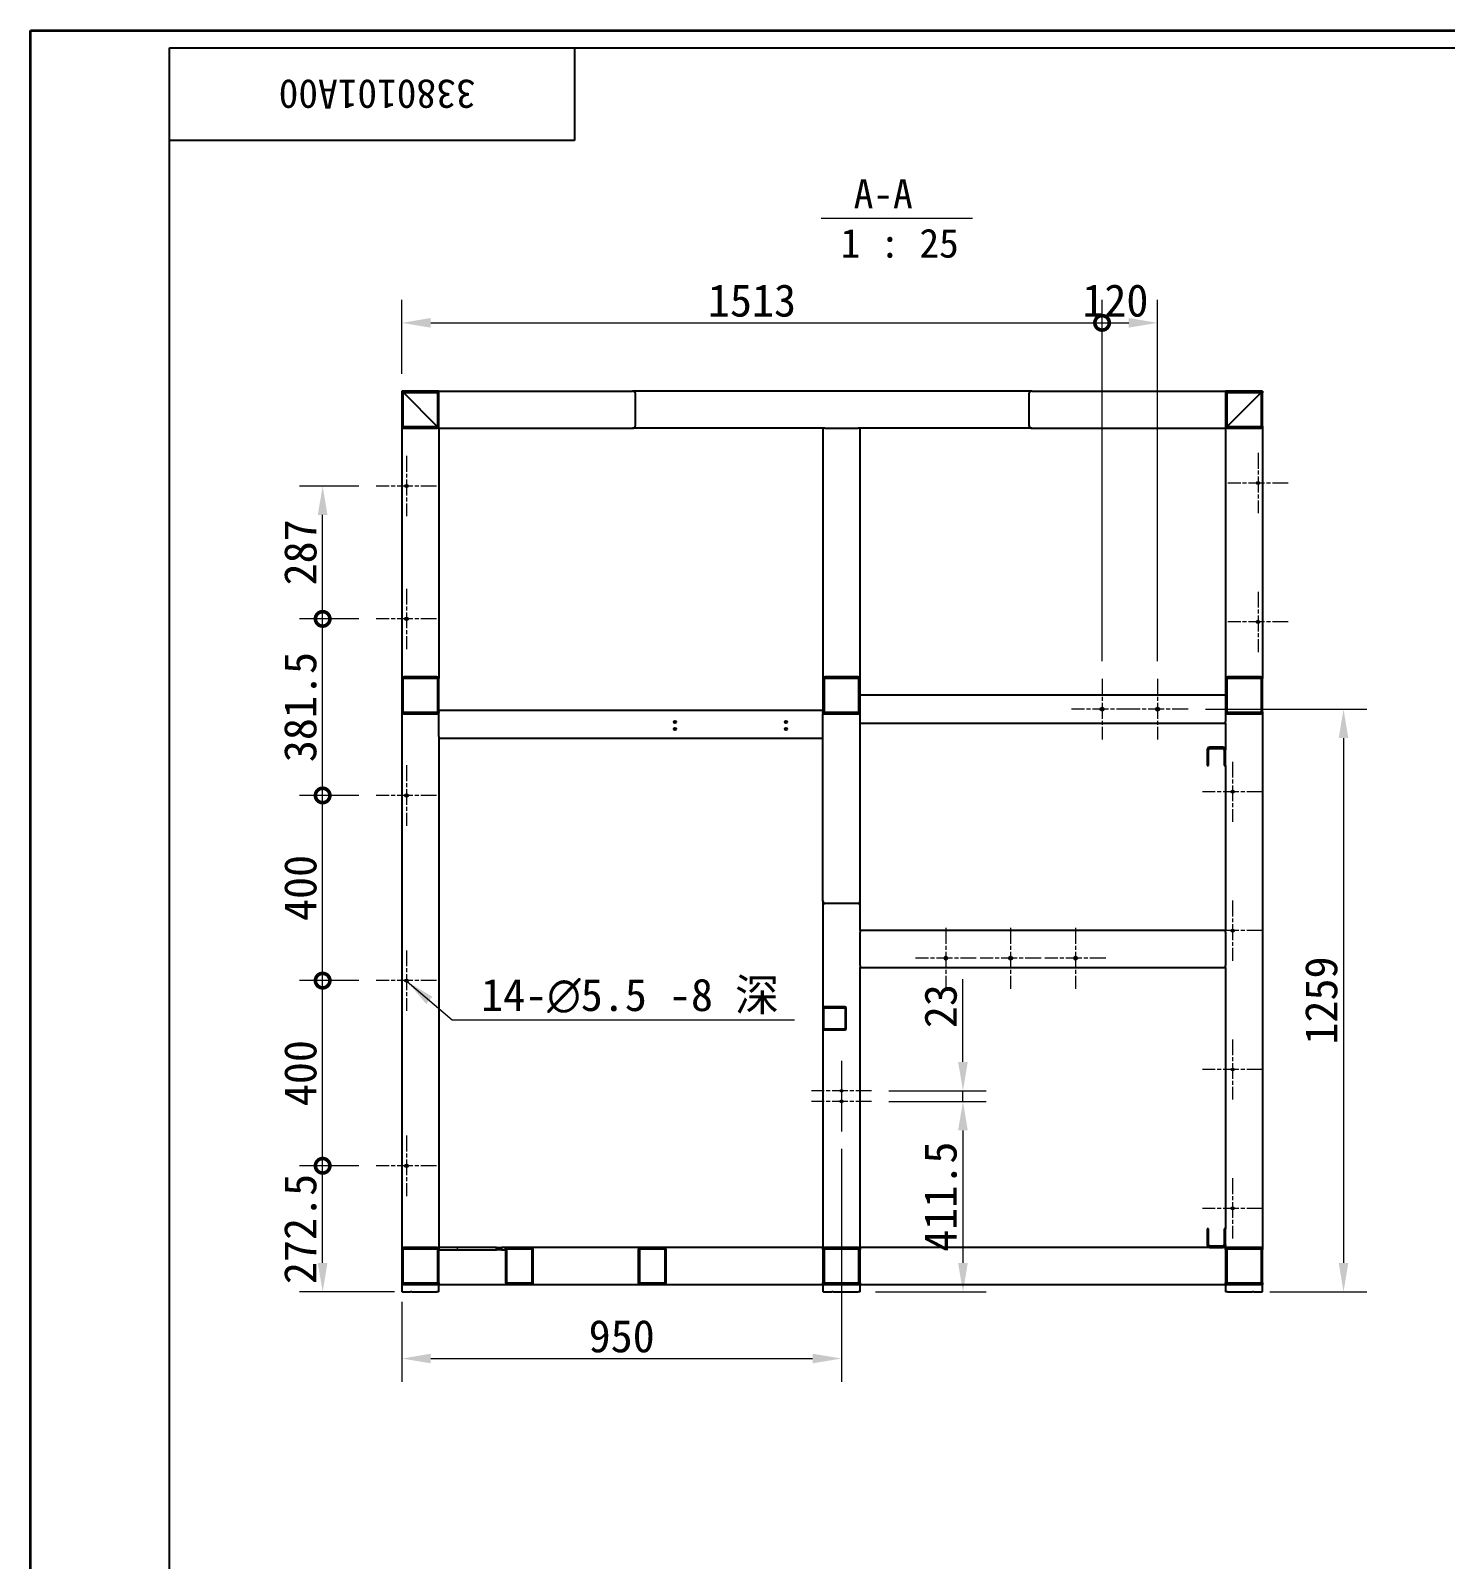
# Model space of a CAD drawing. Header units: millimetres. Extents: x 150 to 14713, y 137 to 10363.
# Drawn here: x 150 to 3207, y 7060 to 10363 of the extents above; entities that cross this region are included whole.
import ezdxf

# ---------------------------------------------------------------- set-up
doc = ezdxf.new("R2010")
doc.units = ezdxf.units.MM
doc.header["$LTSCALE"] = 25
doc.linetypes.add('CHAIN', pattern=[0.3543, 0.2362, -0.0295, 0.0591, -0.0295])
for name, color, linetype, lineweight, true_color in [('中心标记 (ISO)', 1, 'CHAIN', 18, 0xff0000), ('尺寸 (ISO)', 7, 'Continuous', 18, 0x008000), ('符号 (ISO)', 7, 'Continuous', 18, 0x008000)]:
    doc.layers.add(name, color=color, linetype=linetype, lineweight=lineweight, true_color=true_color)
for name, color, linetype, lineweight in [('剖面线 (ISO)', 7, 'Continuous', 18), ('可见 (ISO)', 7, 'Continuous', 25), ('图框 (ISO)', 7, 'Continuous', 35)]:
    doc.layers.add(name, color=color, linetype=linetype, lineweight=lineweight)
doc.styles.add('HZ_33', font='simfang.ttf')
doc.styles.add('文本样式74', font='SimSun.ttf')
doc.styles.add('最新国标', font='simfang.ttf')
doc.dimstyles.new('默认 (GB)', dxfattribs={"dimscale": 25, "dimtxt": 2.8, "dimasz": 2.5, "dimexe": 2, "dimexo": 1.5, "dimgap": 0.5, "dimtad": 1, "dimtoh": 1, "dimdsep": 46, "dimtxsty": '最新国标', "dimcen": 0.09, "dimdle": 10, "dimclrd": 256, "dimclre": 256, "dimclrt": 256, "dimaunit": 1, "dimadec": 3, "dimazin": 2, "dimtfac": 0.535714, "dimtdec": 3, "dimtmove": 0, "dimatfit": 3, "dimfxl": 0, "dimtolj": 1, "dimlwd": -1, "dimlwe": -1, "dimarcsym": 0})
doc.dimstyles.new('默认 (GB)$7', dxfattribs={"dimscale": 25, "dimtxt": 2.8, "dimasz": 2.5, "dimexe": 2, "dimexo": 1.5, "dimgap": 0.5, "dimtad": 1, "dimtoh": 1, "dimdsep": 46, "dimtxsty": '最新国标', "dimcen": 0.09, "dimdle": 10, "dimclrd": 256, "dimclre": 256, "dimclrt": 256, "dimaunit": 1, "dimadec": 3, "dimazin": 2, "dimtfac": 0.535714, "dimtdec": 3, "dimtmove": 0, "dimatfit": 3, "dimfxl": 0, "dimtolj": 1, "dimlwd": -1, "dimlwe": -1, "dimarcsym": 0})
pattern_1 = [(60, (0, 0), (-68.74075, 39.6875), [])]

# ---------------------------------------------------------------- blocks, each defined once
blk = doc.blocks.new('图框 最新国标')
at = {"layer": '图框 (ISO)'}
for p, q in [((6, 7), (6, 414.5)), ((6, 414.5), (588.5, 414.5))]:
    blk.add_line(p, q, dxfattribs=at)
at = {"layer": '图框 (ISO)', "color": 7, "linetype": 'Continuous', "lineweight": 25}
for p, q in [((18, 413), (587, 413)), ((18, 7), (18, 413)), ((18, 413), (587, 413)), ((53, 413), (53, 405)), ((53, 405), (18, 405))]:
    blk.add_line(p, q, dxfattribs=at)
at = {"layer": '图框 (ISO)', "style": '文本样式74'}
blk.add_attdef('零件代号_001', (44.45, 410.25), '', height=2.5, rotation=180, dxfattribs=at)
blk = doc.blocks.new('_DotSmall')
at = {"color": 0, "linetype": 'ByBlock', "const_width": 0.5}
blk.add_lwpolyline([(-0.0625, 0, 1), (0.0625, 0, 1)], format="xyb", close=True, dxfattribs=at)
blk = doc.blocks.new('*D99')
at = {"layer": 'Defpoints', "color": 0, "transparency": 16777216}
for p in [(781.1, 7910.1), (896.9, 7910.1), (973.8, 7637.6)]:
    blk.add_point(p, dxfattribs=at)
at = {"layer": '尺寸 (ISO)', "color": 116, "true_color": 0x00803f, "transparency": 16777216}
for p, q in [((859.4, 7910.1), (731.1, 7910.1)), ((781.1, 7700.1), (781.1, 7910.1)), ((936.3, 7637.6), (731.1, 7637.6))]:
    blk.add_line(p, q, dxfattribs=at)
blk.add_solid([(770.6, 7700.1), (791.5, 7700.1), (781.1, 7637.6)], dxfattribs=at)
at = {"layer": '尺寸 (ISO)', "color": 116, "true_color": 0x00803f, "transparency": 16777216, "xscale": 62.5, "yscale": 62.5, "zscale": 62.5, "rotation": 90}
blk.add_blockref('_DotSmall', (781.1, 7910.1), dxfattribs=at)
at = {"layer": '尺寸 (ISO)', "transparency": 16777216, "insert": (733, 7773.6), "char_height": 70, "attachment_point": 5, "rotation": 90, "style": '最新国标'}
blk.add_mtext('\\A1;272.5', dxfattribs=at)
blk = doc.blocks.new('*D100')
at = {"layer": 'Defpoints', "color": 0, "transparency": 16777216}
for p in [(781.1, 8310.1), (896.9, 8310.1), (896.9, 7910.1)]:
    blk.add_point(p, dxfattribs=at)
at = {"layer": '尺寸 (ISO)', "color": 116, "true_color": 0x00803f, "transparency": 16777216}
for p, q in [((859.4, 8310.1), (731.1, 8310.1)), ((781.1, 7910.1), (781.1, 8310.1)), ((859.4, 7910.1), (731.1, 7910.1))]:
    blk.add_line(p, q, dxfattribs=at)
at = {"layer": '尺寸 (ISO)', "color": 116, "true_color": 0x00803f, "transparency": 16777216, "xscale": 62.5, "yscale": 62.5, "zscale": 62.5}
for p, rotation in [((781.1, 8310.1), 90), ((781.1, 7910.1), 270)]:
    blk.add_blockref('_DotSmall', p, dxfattribs=dict(at, rotation=rotation))
at = {"layer": '尺寸 (ISO)', "transparency": 16777216, "insert": (733.2, 8110.3), "char_height": 70, "attachment_point": 5, "rotation": 90, "style": '最新国标'}
blk.add_mtext('\\A1;400', dxfattribs=at)
blk = doc.blocks.new('*D101')
at = {"layer": 'Defpoints', "color": 0, "transparency": 16777216}
for p in [(781.1, 8710.1), (896.9, 8710.1), (896.9, 8310.1)]:
    blk.add_point(p, dxfattribs=at)
at = {"layer": '尺寸 (ISO)', "color": 116, "true_color": 0x00803f, "transparency": 16777216}
for p, q in [((859.4, 8710.1), (731.1, 8710.1)), ((781.1, 8310.1), (781.1, 8710.1)), ((859.4, 8310.1), (731.1, 8310.1))]:
    blk.add_line(p, q, dxfattribs=at)
at = {"layer": '尺寸 (ISO)', "color": 116, "true_color": 0x00803f, "transparency": 16777216, "xscale": 62.5, "yscale": 62.5, "zscale": 62.5}
for p, rotation in [((781.1, 8710.1), 90), ((781.1, 8310.1), 270)]:
    blk.add_blockref('_DotSmall', p, dxfattribs=dict(at, rotation=rotation))
at = {"layer": '尺寸 (ISO)', "transparency": 16777216, "insert": (733.2, 8510.3), "char_height": 70, "attachment_point": 5, "rotation": 90, "style": '最新国标'}
blk.add_mtext('\\A1;400', dxfattribs=at)
blk = doc.blocks.new('*D102')
at = {"layer": 'Defpoints', "color": 0, "transparency": 16777216}
for p in [(781.1, 9091.6), (896.9, 9091.6), (896.9, 8710.1)]:
    blk.add_point(p, dxfattribs=at)
at = {"layer": '尺寸 (ISO)', "color": 116, "true_color": 0x00803f, "transparency": 16777216}
for p, q in [((859.4, 9091.6), (731.1, 9091.6)), ((781.1, 8710.1), (781.1, 9091.6)), ((859.4, 8710.1), (731.1, 8710.1))]:
    blk.add_line(p, q, dxfattribs=at)
at = {"layer": '尺寸 (ISO)', "color": 116, "true_color": 0x00803f, "transparency": 16777216, "xscale": 62.5, "yscale": 62.5, "zscale": 62.5}
for p, rotation in [((781.1, 9091.6), 90), ((781.1, 8710.1), 270)]:
    blk.add_blockref('_DotSmall', p, dxfattribs=dict(at, rotation=rotation))
at = {"layer": '尺寸 (ISO)', "transparency": 16777216, "insert": (733, 8901.1), "char_height": 70, "attachment_point": 5, "rotation": 90, "style": '最新国标'}
blk.add_mtext('\\A1;381.5', dxfattribs=at)
blk = doc.blocks.new('*D103')
at = {"layer": 'Defpoints', "color": 0, "transparency": 16777216}
for p in [(781.1, 9378.6), (896.9, 9378.6), (896.9, 9091.6)]:
    blk.add_point(p, dxfattribs=at)
at = {"layer": '尺寸 (ISO)', "color": 116, "true_color": 0x00803f, "transparency": 16777216}
for p, q in [((859.4, 9378.6), (731.1, 9378.6)), ((781.1, 9091.6), (781.1, 9316.1)), ((859.4, 9091.6), (731.1, 9091.6))]:
    blk.add_line(p, q, dxfattribs=at)
blk.add_solid([(770.6, 9316.1), (791.5, 9316.1), (781.1, 9378.6)], dxfattribs=at)
at = {"layer": '尺寸 (ISO)', "color": 116, "true_color": 0x00803f, "transparency": 16777216, "xscale": 62.5, "yscale": 62.5, "zscale": 62.5, "rotation": 270}
blk.add_blockref('_DotSmall', (781.1, 9091.6), dxfattribs=at)
at = {"layer": '尺寸 (ISO)', "transparency": 16777216, "insert": (733.2, 9235.3), "char_height": 70, "attachment_point": 5, "rotation": 90, "style": '最新国标'}
blk.add_mtext('\\A1;287', dxfattribs=at)
blk = doc.blocks.new('*D104')
at = {"layer": 'Defpoints', "color": 0, "transparency": 16777216}
for p in [(2651, 8896.6), (2790.5, 7637.6), (2986.9, 7637.6)]:
    blk.add_point(p, dxfattribs=at)
at = {"layer": '尺寸 (ISO)', "color": 116, "true_color": 0x00803f, "transparency": 16777216}
for p, q in [((2688.5, 8896.6), (3036.9, 8896.6)), ((2986.9, 8834.1), (2986.9, 7700.1)), ((2828, 7637.6), (3036.9, 7637.6))]:
    blk.add_line(p, q, dxfattribs=at)
for points in [[(2976.5, 8834.1), (2997.3, 8834.1), (2986.9, 8896.6)], [(2976.5, 7700.1), (2997.3, 7700.1), (2986.9, 7637.6)]]:
    blk.add_solid(points, dxfattribs=at)
at = {"layer": '尺寸 (ISO)', "transparency": 16777216, "insert": (2939, 8267.1), "char_height": 70, "attachment_point": 5, "rotation": 90, "style": '最新国标'}
blk.add_mtext('\\A1;1259', dxfattribs=at)
blk = doc.blocks.new('*D105')
at = {"layer": 'Defpoints', "color": 0, "transparency": 16777216}
for p in [(1902.2, 7984.1), (952.2, 7653.6), (1902.2, 7493.7)]:
    blk.add_point(p, dxfattribs=at)
at = {"layer": '尺寸 (ISO)', "color": 116, "true_color": 0x00803f, "transparency": 16777216}
for p, q in [((1902.2, 7946.6), (1902.2, 7443.7)), ((952.2, 7616.1), (952.2, 7443.7)), ((1014.7, 7493.7), (1839.7, 7493.7))]:
    blk.add_line(p, q, dxfattribs=at)
for points in [[(1014.7, 7504.1), (1014.7, 7483.3), (952.2, 7493.7)], [(1839.7, 7504.1), (1839.7, 7483.3), (1902.2, 7493.7)]]:
    blk.add_solid(points, dxfattribs=at)
at = {"layer": '尺寸 (ISO)', "transparency": 16777216, "insert": (1427.2, 7541.6), "char_height": 70, "attachment_point": 5, "style": '最新国标'}
blk.add_mtext('\\A1;950', dxfattribs=at)
blk = doc.blocks.new('*D106')
at = {"layer": 'Defpoints', "color": 0, "transparency": 16777216}
for p in [(2465.2, 9731.1), (952.2, 9583.6), (2465.2, 8962.4)]:
    blk.add_point(p, dxfattribs=at)
at = {"layer": '尺寸 (ISO)', "color": 116, "true_color": 0x00803f, "transparency": 16777216}
for p, q in [((952.2, 9621.1), (952.2, 9781.1)), ((2465.2, 8999.9), (2465.2, 9781.1)), ((1014.7, 9731.1), (2465.2, 9731.1))]:
    blk.add_line(p, q, dxfattribs=at)
blk.add_solid([(1014.7, 9741.6), (1014.7, 9720.7), (952.2, 9731.1)], dxfattribs=at)
at = {"layer": '尺寸 (ISO)', "color": 116, "true_color": 0x00803f, "transparency": 16777216, "xscale": 62.5, "yscale": 62.5, "zscale": 62.5}
blk.add_blockref('_DotSmall', (2465.2, 9731.1), dxfattribs=at)
at = {"layer": '尺寸 (ISO)', "transparency": 16777216, "insert": (1708.7, 9779), "char_height": 70, "attachment_point": 5, "style": '最新国标'}
blk.add_mtext('\\A1;1513', dxfattribs=at)
blk = doc.blocks.new('*D107')
at = {"layer": 'Defpoints', "color": 0, "transparency": 16777216}
for p in [(2585.2, 9731.1), (2465.2, 8962.4), (2585.2, 8962.4)]:
    blk.add_point(p, dxfattribs=at)
at = {"layer": '尺寸 (ISO)', "color": 116, "true_color": 0x00803f, "transparency": 16777216}
for p, q in [((2465.2, 8999.9), (2465.2, 9781.1)), ((2585.2, 8999.9), (2585.2, 9781.1)), ((2465.2, 9731.1), (2522.7, 9731.1))]:
    blk.add_line(p, q, dxfattribs=at)
blk.add_solid([(2522.7, 9741.6), (2522.7, 9720.7), (2585.2, 9731.1)], dxfattribs=at)
at = {"layer": '尺寸 (ISO)', "color": 116, "true_color": 0x00803f, "transparency": 16777216, "xscale": 62.5, "yscale": 62.5, "zscale": 62.5, "rotation": 180}
blk.add_blockref('_DotSmall', (2465.2, 9731.1), dxfattribs=at)
at = {"layer": '尺寸 (ISO)', "transparency": 16777216, "insert": (2493.9, 9779), "char_height": 70, "attachment_point": 5, "style": '最新国标'}
blk.add_mtext('\\A1;120', dxfattribs=at)
blk = doc.blocks.new('*D108')
at = {"layer": 'Defpoints', "color": 0, "transparency": 16777216}
for p in [(1967.1, 8049.1), (1938.2, 7637.6), (2164.6, 7637.6)]:
    blk.add_point(p, dxfattribs=at)
at = {"layer": '尺寸 (ISO)', "color": 116, "true_color": 0x00803f, "transparency": 16777216}
for p, q in [((2004.6, 8049.1), (2214.6, 8049.1)), ((2164.6, 7986.6), (2164.6, 7700.1)), ((1975.7, 7637.6), (2214.6, 7637.6))]:
    blk.add_line(p, q, dxfattribs=at)
for points in [[(2154.1, 7986.6), (2175, 7986.6), (2164.6, 8049.1)], [(2154.1, 7700.1), (2175, 7700.1), (2164.6, 7637.6)]]:
    blk.add_solid(points, dxfattribs=at)
at = {"layer": '尺寸 (ISO)', "transparency": 16777216, "insert": (2116.5, 7843.3), "char_height": 70, "attachment_point": 5, "rotation": 90, "style": '最新国标'}
blk.add_mtext('\\A1;411.5', dxfattribs=at)
blk = doc.blocks.new('*D109')
at = {"layer": 'Defpoints', "color": 0, "transparency": 16777216}
for p in [(1967.1, 8072.1), (1967.1, 8049.1), (2164.6, 8049.1)]:
    blk.add_point(p, dxfattribs=at)
at = {"layer": '尺寸 (ISO)', "color": 116, "true_color": 0x00803f, "transparency": 16777216}
for p, q in [((2164.6, 8134.6), (2164.6, 8312.9)), ((2004.6, 8072.1), (2214.6, 8072.1)), ((2164.6, 8049.1), (2164.6, 8072.1)), ((2004.6, 8049.1), (2214.6, 8049.1)), ((2164.6, 7986.6), (2164.6, 7924.1))]:
    blk.add_line(p, q, dxfattribs=at)
for points in [[(2154.1, 8134.6), (2175, 8134.6), (2164.6, 8072.1)], [(2154.1, 7986.6), (2175, 7986.6), (2164.6, 8049.1)]]:
    blk.add_solid(points, dxfattribs=at)
at = {"layer": '尺寸 (ISO)', "transparency": 16777216, "insert": (2116.7, 8255), "char_height": 70, "attachment_point": 5, "rotation": 90, "style": '最新国标'}
blk.add_mtext('\\A1;23', dxfattribs=at)

msp = doc.modelspace()

# ---------------------------------------------------------------- hatches: boundary and pattern name
at = {"layer": '剖面线 (ISO)'}
h = msp.add_hatch(dxfattribs=at)
h.set_pattern_fill('ANSI31', color=256, scale=635, angle=90.00021, style=0)
h.set_pattern_definition([(135.0002, (0, 0), (-56.1264, -56.1268), [])])
edge = h.paths.add_edge_path()
edge.add_ellipse((2698.154, 8808.555), major_axis=(0, 3), ratio=1, start_angle=0, end_angle=90)
edge.add_line((2695.154, 8808.555), (2695.154, 8774.555))
edge.add_line((2695.154, 8774.555), (2692.154, 8774.555))
edge.add_line((2692.154, 8774.555), (2692.154, 8808.555))
edge.add_ellipse((2698.154, 8808.555), major_axis=(-6, 0), ratio=1, start_angle=270, end_angle=360, ccw=False)
edge.add_line((2698.154, 8814.555), (2726.154, 8814.555))
edge.add_ellipse((2726.154, 8808.555), major_axis=(0, 6), ratio=1, start_angle=270, end_angle=360, ccw=False)
edge.add_line((2732.154, 8808.555), (2732.154, 8774.555))
edge.add_line((2732.154, 8774.555), (2729.154, 8774.555))
edge.add_line((2729.154, 8774.555), (2729.154, 8808.555))
edge.add_ellipse((2726.154, 8808.555), major_axis=(3, 0), ratio=1, start_angle=0, end_angle=90)
edge.add_line((2726.154, 8811.555), (2698.154, 8811.555))
h = msp.add_hatch(dxfattribs=at)
h.set_pattern_fill('ANSI31', color=256, scale=635, style=0)
h.set_pattern_definition([(45, (0, 0), (-56.1266, 56.1266), [])])
edge = h.paths.add_edge_path()
edge.add_ellipse((2726.154, 7739.555), major_axis=(0, -3), ratio=1, start_angle=0, end_angle=90)
edge.add_line((2729.154, 7739.555), (2729.154, 7773.555))
edge.add_line((2729.154, 7773.555), (2732.154, 7773.555))
edge.add_line((2732.154, 7773.555), (2732.154, 7739.555))
edge.add_ellipse((2726.154, 7739.555), major_axis=(6, 0), ratio=1, start_angle=270, end_angle=360, ccw=False)
edge.add_line((2726.154, 7733.555), (2698.154, 7733.555))
edge.add_ellipse((2698.154, 7739.555), major_axis=(0, -6), ratio=1, start_angle=270, end_angle=360, ccw=False)
edge.add_line((2692.154, 7739.555), (2692.154, 7773.555))
edge.add_line((2692.154, 7773.555), (2695.154, 7773.555))
edge.add_line((2695.154, 7773.555), (2695.154, 7739.555))
edge.add_ellipse((2698.154, 7739.555), major_axis=(-3, 0), ratio=1, start_angle=0, end_angle=90)
edge.add_line((2698.154, 7736.555), (2726.154, 7736.555))
h = msp.add_hatch(dxfattribs=at)
h.set_pattern_fill('ANSI31', color=256, scale=635, angle=14.999978, style=0)
h.set_pattern_definition(pattern_1)
h.paths.add_polyline_path([(1032.154, 7733.555), (1032.154, 7729.555), (1032.154, 7728.555), (1156.936, 7728.555), (1156.936, 7733.555)])
h = msp.add_hatch(dxfattribs=at)
h.set_pattern_fill('ANSI31', color=256, scale=635, angle=14.999978, style=0)
h.set_pattern_definition(pattern_1)
h.paths.add_polyline_path([(1176.154, 7729.555), (1176.154, 7733.555), (1167.372, 7733.555), (1167.372, 7728.555), (1176.154, 7728.555)])

# ---------------------------------------------------------------- linework, layer by layer
at = {"layer": '中心标记 (ISO)', "ltscale": 5.800403}
for p, q in [((2802.154, 9450.305), (2802.154, 9319.805)), ((962.154, 9443.805), (962.154, 9313.305)), ((2867.404, 9385.055), (2736.904, 9385.055)), ((1027.404, 9378.555), (896.904, 9378.555)), ((962.154, 9156.805), (962.154, 9026.305)), ((2802.154, 9150.305), (2802.154, 9019.805)), ((1027.404, 9091.555), (896.904, 9091.555)), ((2867.404, 9085.055), (2736.904, 9085.055)), ((962.154, 8775.305), (962.154, 8644.805)), ((1027.404, 8710.055), (896.904, 8710.055)), ((962.154, 8375.305), (962.154, 8244.805)), ((1027.404, 8310.055), (896.904, 8310.055)), ((962.154, 7975.305), (962.154, 7844.805)), ((1027.404, 7910.055), (896.904, 7910.055))]:
    msp.add_line(p, q, dxfattribs=at)
at = {"layer": '中心标记 (ISO)', "ltscale": 5.851385}
for p, q in [((2465.154, 8962.378), (2465.154, 8830.731)), ((2585.154, 8962.378), (2585.154, 8830.731)), ((2530.977, 8896.555), (2399.33, 8896.555)), ((2650.977, 8896.555), (2519.33, 8896.555)), ((2127.654, 8424.378), (2127.654, 8292.731)), ((2267.654, 8424.378), (2267.654, 8292.731)), ((2407.654, 8424.378), (2407.654, 8292.731)), ((2193.477, 8358.555), (2061.83, 8358.555)), ((2333.477, 8358.555), (2201.83, 8358.555)), ((2473.477, 8358.555), (2341.83, 8358.555))]:
    msp.add_line(p, q, dxfattribs=at)
at = {"layer": '中心标记 (ISO)', "ltscale": 5.774489}
for p, q in [((2747.154, 8783.013), (2747.154, 8653.096)), ((2812.112, 8718.055), (2682.195, 8718.055)), ((2747.154, 8483.013), (2747.154, 8353.096)), ((2812.112, 8418.055), (2682.195, 8418.055)), ((2747.154, 8183.013), (2747.154, 8053.096)), ((1902.154, 8137.013), (1902.154, 8007.096)), ((1902.154, 8114.013), (1902.154, 7984.096)), ((2812.112, 8118.055), (2682.195, 8118.055)), ((1967.112, 8072.055), (1837.195, 8072.055)), ((1967.112, 8049.055), (1837.195, 8049.055)), ((2747.154, 7883.013), (2747.154, 7753.096)), ((2812.112, 7818.055), (2682.195, 7818.055))]:
    msp.add_line(p, q, dxfattribs=at)
at = {"layer": '可见 (ISO)'}
for p, q in [((952.154, 9583.555), (953.326, 9582.383)), ((952.154, 9583.555), (952.154, 9579.555)), ((953.326, 9582.383), (952.154, 9583.555)), ((956.154, 9583.555), (952.154, 9583.555)), ((952.154, 9579.555), (952.154, 9507.555)), ((955.154, 9507.555), (955.154, 9579.555)), ((955.447, 9580.262), (956.154, 9579.555)), ((956.154, 9579.555), (955.447, 9580.262)), ((1028.154, 9583.555), (956.154, 9583.555)), ((956.154, 9580.555), (1028.154, 9580.555)), ((1028.154, 9507.555), (956.154, 9579.555)), ((956.154, 9579.555), (1028.154, 9507.555)), ((1032.154, 9583.555), (1028.154, 9583.555)), ((1029.154, 9579.555), (1029.154, 9507.555)), ((1032.154, 9583.555), (1450.761, 9583.555)), ((1032.154, 9579.555), (1032.154, 9583.555)), ((1032.154, 9507.555), (1032.154, 9579.555)), ((2313.547, 9583.555), (1450.761, 9583.555)), ((1456.418, 9579.555), (1456.418, 9507.555)), ((2307.89, 9507.555), (2307.89, 9579.555)), ((2313.547, 9583.555), (2732.154, 9583.555)), ((2732.154, 9583.555), (2732.154, 9579.555)), ((2736.154, 9583.555), (2732.154, 9583.555)), ((2732.154, 9579.555), (2732.154, 9507.555)), ((2735.154, 9507.555), (2735.154, 9579.555)), ((2808.154, 9583.555), (2736.154, 9583.555)), ((2736.154, 9580.555), (2808.154, 9580.555)), ((2808.154, 9579.555), (2736.154, 9507.555)), ((2736.154, 9507.555), (2808.154, 9579.555)), ((2812.154, 9583.555), (2808.154, 9583.555)), ((2808.154, 9579.555), (2808.861, 9580.262)), ((2808.861, 9580.262), (2808.154, 9579.555)), ((2809.154, 9579.555), (2809.154, 9507.555)), ((2810.982, 9582.383), (2812.154, 9583.555)), ((2812.154, 9583.555), (2810.982, 9582.383)), ((2812.154, 9583.555), (2812.154, 9579.555)), ((2812.154, 9507.555), (2812.154, 9579.555)), ((952.154, 9507.555), (952.154, 8962.555)), ((1028.154, 9506.555), (956.154, 9506.555)), ((956.154, 9503.555), (1028.154, 9503.555)), ((1028.154, 9507.555), (1028.861, 9506.848)), ((1028.861, 9506.848), (1028.154, 9507.555)), ((1030.982, 9504.726), (1032.154, 9503.555)), ((1032.154, 9503.555), (1030.982, 9504.726)), ((1032.154, 9503.555), (1032.154, 9507.555)), ((1032.154, 9503.555), (1450.761, 9503.555)), ((1032.154, 9503.555), (1032.154, 8962.555)), ((1862.154, 9503.555), (1450.761, 9503.555)), ((1866.154, 9503.555), (1862.154, 9503.555)), ((1862.154, 9503.555), (1862.154, 8962.555)), ((1866.154, 9503.555), (1938.154, 9503.555)), ((1942.154, 9503.555), (1938.154, 9503.555)), ((1942.154, 8962.555), (1942.154, 9503.555)), ((2313.547, 9503.555), (1942.154, 9503.555)), ((2313.547, 9503.555), (2732.154, 9503.555)), ((2732.154, 9507.555), (2732.154, 9503.555)), ((2732.154, 9503.555), (2733.326, 9504.726)), ((2733.326, 9504.726), (2732.154, 9503.555)), ((2732.154, 9503.555), (2732.154, 8962.555)), ((2735.447, 9506.848), (2736.154, 9507.555)), ((2736.154, 9507.555), (2735.447, 9506.848)), ((2808.154, 9506.555), (2736.154, 9506.555)), ((2736.154, 9503.555), (2808.154, 9503.555)), ((2812.154, 9507.555), (2812.154, 8962.555)), ((952.154, 8962.555), (952.154, 8890.555)), ((955.154, 8890.555), (955.154, 8962.555)), ((1028.154, 8966.555), (956.154, 8966.555)), ((956.154, 8963.555), (1028.154, 8963.555)), ((1029.154, 8962.555), (1029.154, 8890.555)), ((1032.154, 8890.555), (1032.154, 8962.555)), ((1862.154, 8962.555), (1862.154, 8890.555)), ((1865.154, 8890.555), (1865.154, 8962.555)), ((1938.154, 8966.555), (1866.154, 8966.555)), ((1866.154, 8963.555), (1938.154, 8963.555)), ((1939.154, 8962.555), (1939.154, 8890.555)), ((1942.154, 8890.555), (1942.154, 8962.555)), ((2732.154, 8962.555), (2732.154, 8890.555)), ((2735.154, 8890.555), (2735.154, 8962.555)), ((2808.154, 8966.555), (2736.154, 8966.555)), ((2736.154, 8963.555), (2808.154, 8963.555)), ((2809.154, 8962.555), (2809.154, 8890.555)), ((2812.154, 8890.555), (2812.154, 8962.555)), ((2732.154, 8926.555), (1942.154, 8926.555)), ((952.154, 8890.555), (952.154, 7729.555)), ((1028.154, 8889.555), (956.154, 8889.555)), ((956.154, 8886.555), (1028.154, 8886.555)), ((1862.154, 8893.555), (1032.154, 8893.555)), ((1032.154, 8890.555), (1032.154, 8889.555)), ((1032.154, 8837.555), (1032.154, 8889.555)), ((1862.154, 8889.555), (1862.154, 8890.555)), ((1862.154, 8889.555), (1862.154, 8886.555)), ((1862.154, 8886.555), (1866.154, 8886.555)), ((1862.154, 8482.09), (1862.154, 8886.555)), ((1938.154, 8889.555), (1866.154, 8889.555)), ((1866.154, 8886.555), (1938.154, 8886.555)), ((1938.154, 8886.555), (1942.154, 8886.555)), ((1942.154, 8886.555), (1942.154, 8890.555)), ((1942.154, 8482.09), (1942.154, 8886.555)), ((2732.154, 8890.555), (2732.154, 8869.555)), ((2808.154, 8889.555), (2736.154, 8889.555)), ((2736.154, 8886.555), (2808.154, 8886.555)), ((2812.154, 8890.555), (2812.154, 7729.555)), ((1942.154, 8866.555), (2732.154, 8866.555)), ((2732.154, 8866.555), (2732.154, 8869.555)), ((2732.154, 8866.555), (2732.154, 8808.555)), ((1032.154, 8837.555), (1032.154, 8833.555)), ((1032.154, 8833.555), (1862.154, 8833.555)), ((1032.154, 8833.555), (1032.154, 7733.555)), ((2692.154, 8808.555), (2692.154, 8774.555)), ((2695.154, 8774.555), (2695.154, 8808.555)), ((2726.154, 8814.555), (2698.154, 8814.555)), ((2698.154, 8811.555), (2726.154, 8811.555)), ((2729.154, 8808.555), (2729.154, 8774.555)), ((2732.154, 8774.555), (2732.154, 8808.555)), ((2692.154, 8774.555), (2695.154, 8774.555)), ((2729.154, 8774.555), (2732.154, 8774.555)), ((2732.154, 8774.555), (2732.154, 8418.555)), ((1862.154, 8482.09), (1862.154, 8250.555)), ((1938.154, 8476.433), (1866.154, 8476.433)), ((1942.154, 8418.555), (1942.154, 8482.09)), ((1942.154, 8418.555), (1942.154, 8414.555)), ((2732.154, 8418.555), (1942.154, 8418.555)), ((1942.154, 8342.555), (1942.154, 8414.555)), ((2732.154, 8414.555), (2732.154, 8418.555)), ((2732.154, 8414.555), (2732.154, 8342.555)), ((1942.154, 8342.555), (1942.154, 8338.555)), ((1942.154, 7733.555), (1942.154, 8338.555)), ((1942.154, 8338.555), (2732.154, 8338.555)), ((2732.154, 8338.555), (2732.154, 8342.555)), ((2732.154, 8338.555), (2732.154, 7773.555)), ((1862.154, 8250.555), (1862.154, 8206.555)), ((1864.154, 8206.555), (1864.154, 8250.555)), ((1909.154, 8253.555), (1865.154, 8253.555)), ((1865.154, 8251.555), (1909.154, 8251.555)), ((1910.154, 8250.555), (1910.154, 8206.555)), ((1912.154, 8206.555), (1912.154, 8250.555)), ((1862.154, 8206.555), (1862.154, 7733.555)), ((1909.154, 8205.555), (1865.154, 8205.555)), ((1865.154, 8203.555), (1909.154, 8203.555)), ((2695.154, 7773.555), (2692.154, 7773.555)), ((2692.154, 7773.555), (2692.154, 7739.555)), ((2695.154, 7739.555), (2695.154, 7773.555)), ((2732.154, 7773.555), (2729.154, 7773.555)), ((2729.154, 7773.555), (2729.154, 7739.555)), ((2732.154, 7739.555), (2732.154, 7773.555)), ((952.154, 7729.555), (952.154, 7657.555)), ((955.154, 7657.555), (955.154, 7729.555)), ((1028.154, 7733.555), (956.154, 7733.555)), ((956.154, 7730.555), (1028.154, 7730.555)), ((1029.154, 7729.555), (1029.154, 7657.555)), ((1032.154, 7733.555), (1032.154, 7729.555)), ((1156.936, 7733.555), (1032.154, 7733.555)), ((1032.154, 7657.555), (1032.154, 7729.555)), ((1032.154, 7728.555), (1156.936, 7728.555)), ((1156.936, 7728.555), (1156.936, 7733.555)), ((1156.936, 7733.555), (1167.372, 7733.555)), ((1167.372, 7728.555), (1156.936, 7728.555)), ((1176.154, 7733.555), (1167.372, 7733.555)), ((1167.372, 7733.555), (1167.372, 7728.555)), ((1167.372, 7728.555), (1176.154, 7728.555)), ((1176.154, 7729.555), (1176.154, 7733.555)), ((1180.154, 7733.555), (1176.154, 7733.555)), ((1176.154, 7729.555), (1176.154, 7657.555)), ((1179.154, 7657.555), (1179.154, 7729.555)), ((1232.154, 7733.555), (1180.154, 7733.555)), ((1180.154, 7730.555), (1232.154, 7730.555)), ((1467.154, 7733.555), (1232.154, 7733.555)), ((1233.154, 7729.555), (1233.154, 7657.555)), ((1236.154, 7657.555), (1236.154, 7729.555)), ((1463.154, 7729.555), (1463.154, 7657.555)), ((1466.154, 7657.555), (1466.154, 7729.555)), ((1519.154, 7733.555), (1467.154, 7733.555)), ((1467.154, 7730.555), (1519.154, 7730.555)), ((1862.154, 7733.555), (1519.154, 7733.555)), ((1520.154, 7729.555), (1520.154, 7657.555)), ((1523.154, 7657.555), (1523.154, 7729.555)), ((1862.154, 7729.555), (1862.154, 7733.555)), ((1862.154, 7729.555), (1862.154, 7657.555)), ((1865.154, 7657.555), (1865.154, 7729.555)), ((1938.154, 7733.555), (1866.154, 7733.555)), ((1866.154, 7730.555), (1938.154, 7730.555)), ((1939.154, 7729.555), (1939.154, 7657.555)), ((2698.154, 7733.555), (1942.154, 7733.555)), ((1942.154, 7733.555), (1942.154, 7729.555)), ((1942.154, 7657.555), (1942.154, 7729.555)), ((2726.154, 7736.555), (2698.154, 7736.555)), ((2698.154, 7733.555), (2726.154, 7733.555)), ((2732.154, 7733.555), (2726.154, 7733.555)), ((2732.154, 7739.555), (2732.154, 7733.555)), ((2732.154, 7729.555), (2732.154, 7733.555)), ((2732.154, 7729.555), (2732.154, 7657.555)), ((2735.154, 7657.555), (2735.154, 7729.555)), ((2808.154, 7733.555), (2736.154, 7733.555)), ((2736.154, 7730.555), (2808.154, 7730.555)), ((2809.154, 7729.555), (2809.154, 7657.555)), ((2812.154, 7657.555), (2812.154, 7729.555)), ((952.154, 7657.555), (952.154, 7653.555)), ((952.154, 7653.555), (952.154, 7637.555)), ((952.154, 7653.555), (956.154, 7653.555)), ((953.326, 7637.555), (952.154, 7637.555)), ((953.326, 7637.555), (970.982, 7637.555)), ((1028.154, 7656.555), (956.154, 7656.555)), ((956.154, 7653.555), (1028.154, 7653.555)), ((973.811, 7637.555), (970.982, 7637.555)), ((973.811, 7637.555), (1028.154, 7637.555)), ((1028.154, 7653.555), (1032.154, 7653.555)), ((1028.154, 7653.555), (1032.154, 7653.555)), ((1032.154, 7637.555), (1028.154, 7637.555)), ((1032.154, 7657.555), (1032.154, 7653.555)), ((1032.154, 7637.555), (1032.154, 7653.555)), ((1032.154, 7653.555), (1180.154, 7653.555)), ((1232.154, 7656.555), (1180.154, 7656.555)), ((1180.154, 7653.555), (1232.154, 7653.555)), ((1232.154, 7653.555), (1467.154, 7653.555)), ((1519.154, 7656.555), (1467.154, 7656.555)), ((1467.154, 7653.555), (1519.154, 7653.555)), ((1519.154, 7653.555), (1862.154, 7653.555)), ((1862.154, 7653.555), (1862.154, 7657.555)), ((1862.154, 7653.555), (1862.154, 7637.555)), ((1862.154, 7653.555), (1866.154, 7653.555)), ((1863.326, 7637.555), (1862.154, 7637.555)), ((1863.326, 7637.555), (1880.982, 7637.555)), ((1938.154, 7656.555), (1866.154, 7656.555)), ((1866.154, 7653.555), (1938.154, 7653.555)), ((1883.811, 7637.555), (1880.982, 7637.555)), ((1883.811, 7637.555), (1938.154, 7637.555)), ((1938.154, 7653.555), (1942.154, 7653.555)), ((1938.154, 7653.555), (1942.154, 7653.555)), ((1942.154, 7637.555), (1938.154, 7637.555)), ((1942.154, 7657.555), (1942.154, 7653.555)), ((1942.154, 7637.555), (1942.154, 7653.555)), ((1942.154, 7653.555), (2732.154, 7653.555)), ((2732.154, 7653.555), (2732.154, 7657.555)), ((2732.154, 7653.555), (2732.154, 7637.555)), ((2732.154, 7653.555), (2736.154, 7653.555)), ((2732.154, 7653.555), (2736.154, 7653.555)), ((2736.154, 7637.555), (2732.154, 7637.555)), ((2808.154, 7656.555), (2736.154, 7656.555)), ((2736.154, 7653.555), (2808.154, 7653.555)), ((2736.154, 7637.555), (2790.497, 7637.555)), ((2793.326, 7637.555), (2790.497, 7637.555)), ((2793.326, 7637.555), (2810.982, 7637.555)), ((2808.154, 7653.555), (2812.154, 7653.555)), ((2812.154, 7637.555), (2810.982, 7637.555)), ((2812.154, 7657.555), (2812.154, 7653.555)), ((2812.154, 7637.555), (2812.154, 7653.555))]:
    msp.add_line(p, q, dxfattribs=at)
for centre, radius in [((962.154, 9378.555), 2.75), ((2802.154, 9385.055), 2.75), ((962.154, 9091.555), 2.75), ((2802.154, 9085.055), 2.75), ((2465.154, 8896.555), 3.324), ((2585.154, 8896.555), 3.324), ((1542.154, 8868.555), 2.458), ((1542.154, 8853.555), 2.458), ((1782.154, 8868.555), 2.458), ((1782.154, 8853.555), 2.458), ((2747.154, 8718.055), 2.459), ((962.154, 8710.055), 2.75), ((2747.154, 8418.055), 2.459), ((2127.654, 8358.555), 3.324), ((2267.654, 8358.555), 3.324), ((2407.654, 8358.555), 3.324), ((962.154, 8310.055), 2.75), ((2747.154, 8118.055), 2.459), ((1902.154, 8072.055), 2.458), ((1902.154, 8049.055), 2.458), ((962.154, 7910.055), 2.75), ((2747.154, 7818.055), 2.459)]:
    msp.add_circle(centre, radius, dxfattribs=at)
for centre, radius, start, end in [((956.154, 9579.555), 4, 90, 180), ((956.154, 9579.555), 1, 90, 180), ((1028.154, 9579.555), 4, 0, 90), ((1028.154, 9579.555), 1, 0, 90), ((2736.154, 9579.555), 4, 90, 180), ((2736.154, 9579.555), 1, 90, 180), ((2808.154, 9579.555), 4, 0, 90), ((2808.154, 9579.555), 1, 0, 90), ((956.154, 9507.555), 4, 180, 270), ((956.154, 9507.555), 1, 180, 270), ((1028.154, 9507.555), 4, 270, 0), ((1028.154, 9507.555), 1, 270, 0), ((2736.154, 9507.555), 4, 180, 270), ((2736.154, 9507.555), 1, 180, 270), ((2808.154, 9507.555), 4, 270, 0), ((2808.154, 9507.555), 1, 270, 0), ((956.154, 8962.555), 4, 90, 180), ((956.154, 8962.555), 1, 90, 180), ((1028.154, 8962.555), 4, 0, 90), ((1028.154, 8962.555), 1, 0, 90), ((1866.154, 8962.555), 4, 90, 180), ((1866.154, 8962.555), 1, 90, 180), ((1938.154, 8962.555), 4, 0, 90), ((1938.154, 8962.555), 1, 0, 90), ((2736.154, 8962.555), 4, 90, 180), ((2736.154, 8962.555), 1, 90, 180), ((2808.154, 8962.555), 4, 0, 90), ((2808.154, 8962.555), 1, 0, 90), ((956.154, 8890.555), 4, 180, 270), ((956.154, 8890.555), 1, 180, 270), ((1028.154, 8890.555), 1, 270, 0), ((1028.154, 8890.555), 4, 270, 0), ((1866.154, 8890.555), 4, 180, 270), ((1866.154, 8890.555), 1, 180, 270), ((1938.154, 8890.555), 4, 270, 0), ((1938.154, 8890.555), 1, 270, 0), ((2736.154, 8890.555), 4, 180, 270), ((2736.154, 8890.555), 1, 180, 270), ((2808.154, 8890.555), 1, 270, 0), ((2808.154, 8890.555), 4, 270, 0), ((2698.154, 8808.555), 6, 90, 180), ((2698.154, 8808.555), 3, 90, 180), ((2726.154, 8808.555), 6, 0, 90), ((2726.154, 8808.555), 3, 0, 90), ((1865.154, 8250.555), 3, 90, 180), ((1865.154, 8250.555), 1, 90, 180), ((1909.154, 8250.555), 3, 0, 90), ((1909.154, 8250.555), 1, 0, 90), ((1865.154, 8206.555), 3, 180, 270), ((1865.154, 8206.555), 1, 180, 270), ((1909.154, 8206.555), 1, 270, 0), ((1909.154, 8206.555), 3, 270, 0), ((956.154, 7729.555), 4, 90, 180), ((956.154, 7729.555), 1, 90, 180), ((1028.154, 7729.555), 4, 0, 90), ((1028.154, 7729.555), 1, 0, 90), ((1180.154, 7729.555), 4, 90, 180), ((1180.154, 7729.555), 1, 90, 180), ((1232.154, 7729.555), 4, 0, 90), ((1232.154, 7729.555), 1, 0, 90), ((1467.154, 7729.555), 4, 90, 180), ((1467.154, 7729.555), 1, 90, 180), ((1519.154, 7729.555), 4, 0, 90), ((1519.154, 7729.555), 1, 0, 90), ((1866.154, 7729.555), 4, 90, 180), ((1866.154, 7729.555), 1, 90, 180), ((1938.154, 7729.555), 4, 0, 90), ((1938.154, 7729.555), 1, 0, 90), ((2698.154, 7739.555), 6, 180, 270), ((2698.154, 7739.555), 3, 180, 270), ((2726.154, 7739.555), 3, 270, 0), ((2726.154, 7739.555), 6, 270, 0), ((2736.154, 7729.555), 4, 90, 180), ((2736.154, 7729.555), 1, 90, 180), ((2808.154, 7729.555), 4, 0, 90), ((2808.154, 7729.555), 1, 0, 90), ((956.154, 7657.555), 4, 180, 270), ((956.154, 7657.555), 1, 180, 270), ((1028.154, 7657.555), 1, 270, 0), ((1028.154, 7657.555), 4, 270, 0), ((1180.154, 7657.555), 4, 180, 270), ((1180.154, 7657.555), 1, 180, 270), ((1232.154, 7657.555), 1, 270, 0), ((1232.154, 7657.555), 4, 270, 0), ((1467.154, 7657.555), 4, 180, 270), ((1467.154, 7657.555), 1, 180, 270), ((1519.154, 7657.555), 1, 270, 0), ((1519.154, 7657.555), 4, 270, 0), ((1866.154, 7657.555), 4, 180, 270), ((1866.154, 7657.555), 1, 180, 270), ((1938.154, 7657.555), 1, 270, 0), ((1938.154, 7657.555), 4, 270, 0), ((2736.154, 7657.555), 4, 180, 270), ((2736.154, 7657.555), 1, 180, 270), ((2808.154, 7657.555), 4, 270, 0), ((2808.154, 7657.555), 1, 270, 0)]:
    msp.add_arc(centre, radius, start, end, dxfattribs=at)
for centre, major_axis, start_param, end_param in [((1450.761, 9579.555), (5.657, 0), 0, 1.57079633), ((2313.547, 9579.555), (-5.657, 0), 4.71238898, 6.28318531), ((1450.761, 9507.555), (5.657, 0), 4.71238898, 6.28318531), ((2313.547, 9507.555), (-5.657, 0), 0, 1.57079633), ((1866.154, 8482.09), (0, -5.657), 4.71238898, 6.28318531), ((1938.154, 8482.09), (0, -5.657), 0, 1.57079633)]:
    msp.add_ellipse(centre, major_axis=major_axis, ratio=0.70710678, start_param=start_param, end_param=end_param, dxfattribs=at)
at = {"layer": '符号 (ISO)'}
msp.add_line((1857.9, 9957.189), (2185.385, 9957.189), dxfattribs=at)

# ---------------------------------------------------------------- block references
at = {"xscale": 25, "yscale": 25, "zscale": 25}
msp.add_blockref('图框 最新国标', (0, 0), dxfattribs=at).add_auto_attribs({'零件代号_001': '3380101A00'})

# ---------------------------------------------------------------- texts
at = {"layer": '符号 (ISO)', "char_height": 62.5, "attachment_point": 7, "style": 'HZ_33'}
for s, insert in [('A-A ', (1928.475, 9978.72)), (' 1 : 25', (1857.9, 9870.966))]:
    msp.add_mtext(s, dxfattribs=dict(at, insert=insert))
at = {"layer": '符号 (ISO)', "insert": (1123.391, 8237.28), "char_height": 70, "width": 714.29006, "attachment_point": 7, "line_spacing_factor": 0.49, "style": '最新国标'}
msp.add_mtext('14-\\fAIGDT|b0|i0;{\\H70.0000;n}\\fFangSong|b0|i0;{\\H70.0000;5.5 -8 深}', dxfattribs=at)

# ---------------------------------------------------------------- dimensions: what is measured, and where the dimension line sits
at = {"layer": '尺寸 (ISO)', "color": 116, "true_color": 0x00803f}
for base, p1, p2, angle, override, picture, middle in [((2465.154, 9731.136), (952.154, 9583.555), (2465.154, 8962.378), 180, {"dimgap": 0.5, "dimtoh": 0, "dimdec": 2, "dimblk2": 'DotSmall', "dimsah": 1, "dimdle": 0, "dimtol": 0, "dimlim": 0, "dimtp": 0, "dimtm": 0, "dimtdec": 3, "dimtofl": 0, "dimatfit": 1}, '*D106', (1708.654, 9731.136)), ((2585.154, 9731.136), (2465.154, 8962.378), (2585.154, 8962.378), 180, {"dimgap": 0.5, "dimtoh": 0, "dimdec": 2, "dimblk1": 'DotSmall', "dimsah": 1, "dimdle": 0, "dimtol": 0, "dimlim": 0, "dimtp": 0, "dimtm": 0, "dimtdec": 3, "dimtofl": 1, "dimatfit": 1}, '*D107', (2493.904, 9731.136)), ((781.062, 9378.555), (896.904, 9091.555), (896.904, 9378.555), 90, {"dimgap": 0.5, "dimtoh": 0, "dimdec": 2, "dimblk1": 'DotSmall', "dimsah": 1, "dimdle": 0, "dimtol": 0, "dimlim": 0, "dimtp": 0, "dimtm": 0, "dimtdec": 3, "dimtofl": 0, "dimatfit": 1}, '*D103', (781.062, 9235.305)), ((781.062, 9091.555), (896.904, 8710.055), (896.904, 9091.555), 90, {"dimgap": 0.5, "dimtoh": 0, "dimdec": 2, "dimblk1": 'DotSmall', "dimblk2": 'DotSmall', "dimsah": 1, "dimdle": 0, "dimtol": 0, "dimlim": 0, "dimtp": 0, "dimtm": 0, "dimtdec": 3, "dimtofl": 0, "dimatfit": 1}, '*D102', (781.062, 8901.055)), ((2986.903, 7637.555), (2650.977, 8896.555), (2790.497, 7637.555), 90, {"dimgap": 0.5, "dimtoh": 0, "dimdec": 2, "dimtol": 0, "dimlim": 0, "dimtp": 0, "dimtm": 0, "dimtdec": 3, "dimtofl": 0, "dimatfit": 1}, '*D104', (2986.903, 8267.055)), ((781.062, 8710.055), (896.904, 8310.055), (896.904, 8710.055), 90, {"dimgap": 0.5, "dimtoh": 0, "dimdec": 2, "dimblk1": 'DotSmall', "dimblk2": 'DotSmall', "dimsah": 1, "dimdle": 0, "dimtol": 0, "dimlim": 0, "dimtp": 0, "dimtm": 0, "dimtdec": 3, "dimtofl": 0, "dimatfit": 1}, '*D101', (781.062, 8510.305)), ((781.062, 8310.055), (896.904, 7910.055), (896.904, 8310.055), 90, {"dimgap": 0.5, "dimtoh": 0, "dimdec": 2, "dimblk1": 'DotSmall', "dimblk2": 'DotSmall', "dimsah": 1, "dimdle": 0, "dimtol": 0, "dimlim": 0, "dimtp": 0, "dimtm": 0, "dimtdec": 3, "dimtofl": 0, "dimatfit": 1}, '*D100', (781.062, 8110.305)), ((2164.566, 8049.055), (1967.112, 8072.055), (1967.112, 8049.055), 90, {"dimgap": 0.5, "dimtoh": 0, "dimdec": 2, "dimtol": 0, "dimlim": 0, "dimtp": 0, "dimtm": 0, "dimtdec": 3, "dimtofl": 1, "dimatfit": 1}, '*D109', (2164.566, 8254.955)), ((2164.566, 7637.555), (1967.112, 8049.055), (1938.154, 7637.555), 90, {"dimgap": 0.5, "dimtoh": 0, "dimdec": 2, "dimtol": 0, "dimlim": 0, "dimtp": 0, "dimtm": 0, "dimtdec": 3, "dimtofl": 0, "dimatfit": 1}, '*D108', (2164.566, 7843.305)), ((1902.154, 7493.703), (952.154, 7653.555), (1902.154, 7984.096), 180, {"dimgap": 0.5, "dimtoh": 0, "dimdec": 2, "dimtol": 0, "dimlim": 0, "dimtp": 0, "dimtm": 0, "dimtdec": 3, "dimtofl": 0, "dimatfit": 1}, '*D105', (1427.154, 7493.703)), ((781.062, 7910.055), (973.811, 7637.555), (896.904, 7910.055), 90, {"dimgap": 0.5, "dimtoh": 0, "dimdec": 2, "dimblk2": 'DotSmall', "dimsah": 1, "dimdle": 0, "dimtol": 0, "dimlim": 0, "dimtp": 0, "dimtm": 0, "dimtdec": 3, "dimtofl": 0, "dimatfit": 1}, '*D99', (781.062, 7773.555))]:
    dim = msp.add_linear_dim(base=base, p1=p1, p2=p2, angle=angle, dimstyle='默认 (GB)', override=override, dxfattribs=at)
    dim.commit()
    dim.dimension.update_dxf_attribs({"geometry": picture, "text_midpoint": middle, "dimtype": 160})

# ---------------------------------------------------------------- leaders
at = {"layer": '符号 (ISO)', "annotation_type": 0, "has_hookline": 1, "hookline_direction": 0, "text_width": 677.424}
msp.add_leader([(963.929, 8307.955), (1060.891, 8225.613), (1123.391, 8225.613)], dimstyle='默认 (GB)$7', override={"dimgap": 0, "dimtad": 1}, dxfattribs=at)

doc.saveas('drawing.dxf')
